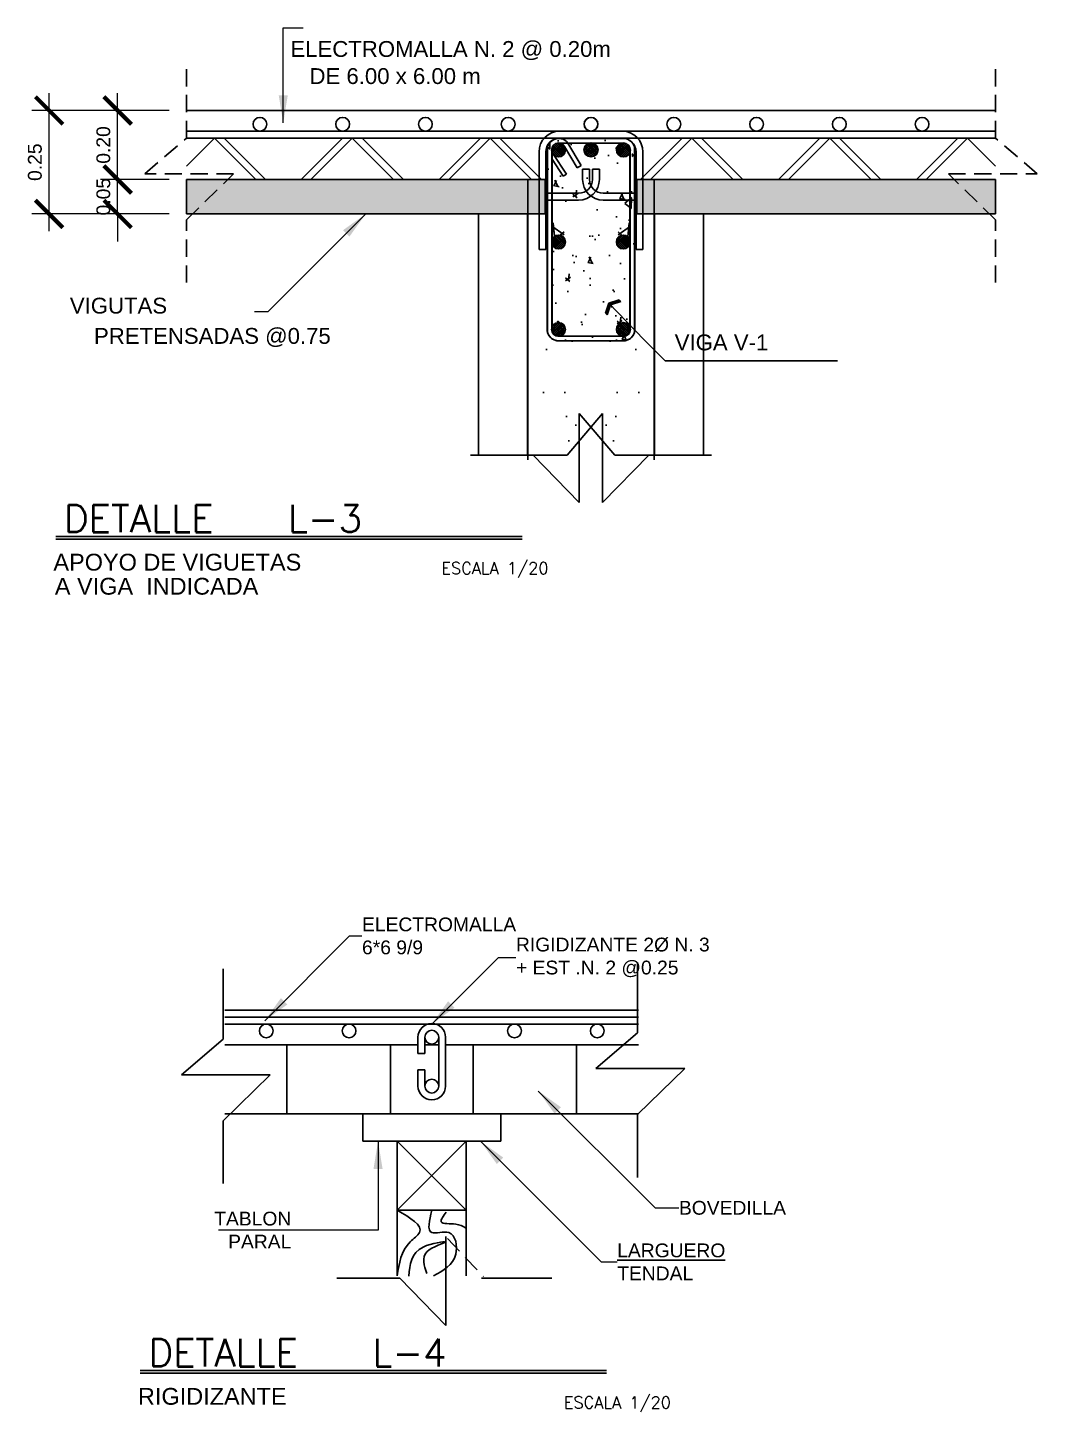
# Model space of a CAD drawing. Header units: inches. Extents: x -9 to 337, y -247 to 209.
# Drawn here: x 117.38 to 132.02, y -110.33 to -90.25 of the extents above; entities that cross this region are included whole.
import ezdxf
from ezdxf.enums import TextEntityAlignment as Align

# ---------------------------------------------------------------- set-up
doc = ezdxf.new("R2010")
doc.units = ezdxf.units.IN
doc.header["$MEASUREMENT"] = 0
doc.linetypes.add('CENTER2', pattern=[1.125, 0.75, -0.125, 0.125, -0.125])
doc.linetypes.add('HIDDEN', pattern=[0.375, 0.25, -0.125])
for name, color, linetype in [('FLECHAS', 1, 'Continuous'), ('mobiliario', 1, 'Continuous'), ('PUERTA', 1, 'Continuous'), ('TEXPRIN', 6, 'Continuous'), ('VIGAS', 6, 'CENTER2')]:
    doc.layers.add(name, color=color, linetype=linetype)
doc.styles.add('NT_20', font='romans.shx', dxfattribs={"height": 0.0403})
doc.styles.add('R', font='romans.shx')
doc.styles.get("Standard").update_dxf_attribs({"font": 'arial.ttf'})
doc.dimstyles.new('E25', dxfattribs={"dimscale": 2, "dimtxt": 0.1, "dimasz": 0.2, "dimexe": 0.125, "dimexo": 0.125, "dimgap": 0, "dimtad": 0, "dimlfac": 0.25, "dimzin": 0, "dimdsep": 46, "dimtxsty": 'Standard', "dimblk": 'ARCHTICK', "dimcen": 0.09, "dimdle": 0.125, "dimclrd": 2, "dimclre": 1, "dimclrt": 3, "dimadec": 0, "dimazin": 0, "dimtfac": 1, "dimtix": 1, "dimtmove": 1, "dimatfit": 3, "dimfxl": 1, "dimtvp": 1, "dimtolj": 1, "dimtzin": 0, "dimlwd": 20, "dimlwe": 13, "dimarcsym": 0})
pattern_1 = [(45, (-4967.094314, -376.728716), (-0.01414213562, 0.01414213562), [])]
pattern_2 = [(135, (5218.184105, -376.728716), (0.01414213562, 0.01414213562), [])]

# ---------------------------------------------------------------- blocks, each defined once
blk = doc.blocks.new('_ArchTick')
at = {"color": 0, "linetype": 'ByBlock', "const_width": 0.15}
blk.add_lwpolyline([(-0.5, -0.5), (0.5, 0.5)], dxfattribs=at)
blk = doc.blocks.new('ZA_ARRW0')
for p, q in [((-1, 0), (0, 0)), ((-0.144, 0.188), (-0.05, 0)), ((-0.144, 0.188), (-0.097, 0.188)), ((-0.05, 0), (-0.144, -0.188)), ((-0.097, 0.188), (-0.003, 0)), ((-0.003, 0), (-0.097, -0.188)), ((-0.144, -0.188), (-0.097, -0.188))]:
    blk.add_line(p, q)
for points in [[(-0.144, 0.188), (-0.05, 0), (-0.097, 0.188), (-0.003, 0)], [(-0.144, -0.188), (-0.05, 0), (-0.097, -0.188), (-0.003, 0)]]:
    blk.add_solid(points)

msp = doc.modelspace()

# ---------------------------------------------------------------- hatches: boundary and pattern name
for points in [[(124.878, -92.952), (124.878, -92.452), (119.678, -92.452), (119.678, -92.952)], [(126.212, -92.952), (126.212, -92.452), (131.412, -92.452), (131.412, -92.952)]]:
    msp.add_hatch(color=1).paths.add_polyline_path(points)
h = msp.add_hatch()
h.set_pattern_fill('AR-SAND', color=1, scale=0.75, style=0)
h.set_pattern_definition([(37.5, (92.5972, -163.2534), (-0.047245, 1.445118), [0, -1.14, 0, -1.275, 0, -1.21875]), (7.5, (92.5972, -163.2534), (1.327333, 2.11661), [0, -0.615, 0, -1.0275, 0, -0.39375]), (327.5, (91.6747, -163.2534), (2.335606, 0.004244), [0, -0.375, 0, -1.35, 0, -1.7625]), (317.5, (91.6747, -163.2534), (2.254595, 0.658257), [0, -0.1875, 0, -0.885, 0, -1.0125])])
h.paths.add_polyline_path([(126.178, -94.452), (124.678, -94.452), (124.678, -96.452), (126.178, -96.452)])
h = msp.add_hatch()
h.set_pattern_fill('AR-SAND', color=1, scale=0.75, style=0)
h.set_pattern_definition([(142.5, (158.4926, -163.2534), (0.047245, 1.445118), [0, -1.14, 0, -1.275, 0, -1.21875]), (172.5, (158.4926, -163.2534), (-1.327333, 2.11661), [0, -0.615, 0, -1.0275, 0, -0.39375]), (212.5, (159.4151, -163.2534), (-2.335606, 0.004244), [0, -0.375, 0, -1.35, 0, -1.7625]), (222.5, (159.4151, -163.2534), (-2.254595, 0.658257), [0, -0.1875, 0, -0.885, 0, -1.0125])])
h.paths.add_polyline_path([(124.912, -94.452), (126.412, -94.452), (126.412, -96.452), (124.912, -96.452)])
at = {"layer": 'VIGAS', "linetype": 'ByBlock'}
h = msp.add_hatch(dxfattribs=at)
h.set_pattern_fill('AR-CONC', color=1, scale=0.005333, angle=45, style=0)
h.set_pattern_definition([(85, (5218.1841, -376.7287), (-0.74717147, 0.62695136), [0.1016, -1.1176]), (140, (5218.1841, -376.7287), (0.85342874, 0.5876107), [0.08128, -0.89408]), (34.549, (5218.1218, -376.6765), (0.10625151, 1.21456126), [0.08634667, -0.94981333]), (88.8158, (5218.3757, -376.5371), (-1.18085463, 0.86375154), [0.1524, -1.6764]), (38.3644, (5218.2773, -376.4652), (0.03779277, 1.82840764), [0.12952, -1.42472]), (143.816, (5218.3757, -376.5371), (0.0377897, 1.8284074), [0.12192, -1.34112]), (114, (5218.232, -376.48924), (-0.95744294, 0.1861081), [0.1016, -1.1176]), (169, (5218.232, -376.4892), (0.46154627, 0.92768636), [0.08128, -0.89408]), (63.5486, (5218.1522, -376.4737), (-0.49589354, 1.11379443), [0.08634667, -0.94981333]), (97.5, (5218.1841, -376.7287), (0.307229168, 0.330524873), [0, -0.883242667, 0, -0.907626667, 0, -0.897466667]), (127.5, (5218.1841, -376.7287), (0.12581188, 0.629797335), [0, -0.517482667, 0, -0.862922667, 0, -0.342053333]), (167.5, (5218.3977, -376.94233), (-0.532948603, 0.48973971), [0, -0.338666667, 0, -1.05664, 0, -1.40208]), (177.5, (5218.4935, -377.0381), (-0.46274082, 0.65451943), [0, -0.44026667, 0, -0.70171733, 0, -0.99568])])
h.paths.add_polyline_path([(124.977, -92.047, 0.896795), (125.174, -92.026, 1.115082), (124.977, -92.047), (124.977, -94.604, 0.510688), (125.083, -94.726), (126.004, -94.726, 0.520142), (126.11, -94.601), (126.11, -93.384, 0.129717), (126.11, -93.333), (126.11, -92.049, 0.875294), (125.927, -91.973), (125.744, -92.282), (125.687, -92.248), (125.879, -91.926, -0.198182), (125.987, -91.859), (126.04, -91.859, -0.312019), (126.177, -91.99), (126.177, -94.659, -0.337446), (126.025, -94.792), (125.062, -94.792, -0.343881), (124.91, -94.656), (124.91, -91.999, -0.326671), (125.048, -91.859), (125.987, -91.859, 0.198182), (125.879, -91.926), (125.569, -91.926, 0.476748), (125.448, -92.023, 1), (125.648, -92.023, 0.354327), (125.569, -91.926), (125.879, -91.926, 0.04502), (125.863, -91.951), (125.687, -92.248), (125.744, -92.282), (125.927, -91.973, 0.131653), (125.914, -92.023, 0.726568), (126.094, -92.082), (125.898, -92.374), (125.949, -92.404), (126.11, -92.159), (126.11, -93.333, 0.878661), (125.914, -93.359, 0.878661), (126.11, -93.384), (126.11, -94.601, 0.878661), (125.914, -94.626, 0.388168), (126.004, -94.726), (125.083, -94.726, 0.388168), (125.174, -94.626, 0.891986), (124.977, -94.604)])
h = msp.add_hatch(dxfattribs=at)
h.set_pattern_fill('AR-CONC', color=1, scale=0.013333, angle=45, style=0)
h.set_pattern_definition([(85, (5218.1841, -376.7287), (-1.8679287, 1.5673784), [0.254, -2.794]), (140, (5218.184, -376.7287), (2.1335719, 1.4690268), [0.2032, -2.2352]), (34.549, (5218.0284, -376.598), (0.2656288, 3.0364032), [0.2158667, -2.3745333]), (88.8158, (5218.663, -376.2498), (-2.9521366, 2.1593788), [0.381, -4.191]), (38.3644, (5218.417, -376.0698), (0.094482, 4.571019), [0.3238, -3.5618]), (143.816, (5218.663, -376.2498), (0.0944743, 4.5710185), [0.3048, -3.3528]), (114, (5218.3038, -376.13), (-2.39360735, 0.46527024), [0.254, -2.794]), (169, (5218.3038, -376.13), (1.1538657, 2.3192159), [0.2032, -2.2352]), (63.5486, (5218.1044, -376.0913), (-1.2397339, 2.7844861), [0.2158667, -2.3745333]), (97.5, (5218.1841, -376.7287), (0.76807292, 0.82631218), [0, -2.20810667, 0, -2.26906667, 0, -2.24366667]), (127.5, (5218.1841, -376.7287), (0.3145297, 1.57449334), [0, -1.29370667, 0, -2.15730667, 0, -0.85513333]), (167.5, (5218.7181, -377.2627), (-1.3323715, 1.22434927), [0, -0.84666667, 0, -2.6416, 0, -3.5052]), (177.5, (5218.9576, -377.5022), (-1.15685206, 1.63629857), [0, -1.10066667, 0, -1.75429333, 0, -2.4892])])
h.paths.add_polyline_path([(125.914, -93.359, 0.878661), (126.11, -93.384), (126.11, -94.601, 0.878661), (125.914, -94.626, 0.388168), (126.004, -94.726), (125.083, -94.726, 0.388168), (125.174, -94.626, 0.891986), (124.977, -94.604), (124.977, -92.047, 0.896795), (125.174, -92.026, 1.115082), (124.977, -92.047), (124.977, -94.604, 0.510688), (125.083, -94.726), (126.004, -94.726, 0.520142), (126.11, -94.601), (126.11, -93.384, 0.129717), (126.11, -93.333), (126.11, -92.049, 0.875294), (125.927, -91.973), (125.744, -92.282), (125.687, -92.248), (125.879, -91.926, -0.198182), (125.987, -91.859), (126.04, -91.859, -0.312019), (126.177, -91.99), (126.177, -94.659, -0.337446), (126.025, -94.792), (125.062, -94.792, -0.343881), (124.91, -94.656), (124.91, -91.999, -0.326671), (125.048, -91.859), (125.987, -91.859, 0.198182), (125.879, -91.926), (125.569, -91.926, 0.476748), (125.448, -92.023, 1), (125.648, -92.023, 0.354327), (125.569, -91.926), (125.879, -91.926, 0.04502), (125.863, -91.951), (125.687, -92.248), (125.744, -92.282), (125.927, -91.973, 0.131653), (125.914, -92.023, 0.726568), (126.094, -92.082), (125.898, -92.374), (125.949, -92.404), (126.11, -92.159), (126.11, -93.333, 0.878661)])
h = msp.add_hatch(dxfattribs=at)
h.set_pattern_fill('AR-CONC', color=1, scale=0.013333, angle=45, style=0)
h.set_pattern_definition([(95, (-4967.0943, -376.7287), (1.8679287, 1.5673784), [0.254, -2.794]), (40, (-4967.0943, -376.7287), (-2.1335719, 1.4690268), [0.2032, -2.2352]), (145.451, (-4966.9387, -376.598), (-0.2656288, 3.0364032), [0.2158667, -2.3745333]), (91.1842, (-4967.5733, -376.2498), (2.9521366, 2.1593788), [0.381, -4.191]), (141.6356, (-4967.3273, -376.0698), (-0.094482, 4.571019), [0.3238, -3.5618]), (36.184, (-4967.5733, -376.2498), (-0.0944743, 4.5710185), [0.3048, -3.3528]), (66, (-4967.214, -376.13), (2.39360735, 0.46527024), [0.254, -2.794]), (11, (-4967.214, -376.13), (-1.1538657, 2.3192159), [0.2032, -2.2352]), (116.4514, (-4967.0146, -376.0913), (1.2397339, 2.7844861), [0.2158667, -2.3745333]), (82.5, (-4967.0943, -376.7287), (-0.76807292, 0.82631218), [0, -2.20810667, 0, -2.26906667, 0, -2.24366667]), (52.5, (-4967.0943, -376.7287), (-0.3145297, 1.57449334), [0, -1.29370667, 0, -2.15730667, 0, -0.85513333]), (12.5, (-4967.6283, -377.2627), (1.3323715, 1.22434927), [0, -0.84666667, 0, -2.6416, 0, -3.5052]), (2.5, (-4967.8678, -377.5022), (1.15685206, 1.63629857), [0, -1.10066667, 0, -1.75429333, 0, -2.4892])])
h.paths.add_polyline_path([(125.176, -93.359, -0.878661), (124.98, -93.384), (124.98, -94.601, -0.878661), (125.176, -94.626, -0.388168), (125.085, -94.726), (126.007, -94.726, -0.388168), (125.916, -94.626, -0.891986), (126.113, -94.604), (126.113, -92.047, -0.896795), (125.916, -92.026, -1.115082), (126.113, -92.047), (126.113, -94.604, -0.510688), (126.007, -94.726), (125.085, -94.726, -0.520142), (124.98, -94.601), (124.98, -93.384, -0.129717), (124.98, -93.333), (124.98, -92.049, -0.875294), (125.163, -91.973), (125.346, -92.282), (125.403, -92.248), (125.211, -91.926, 0.198182), (125.103, -91.859), (125.05, -91.859, 0.312019), (124.913, -91.99), (124.913, -94.659, 0.337446), (125.065, -94.792), (126.028, -94.792, 0.343881), (126.18, -94.656), (126.18, -91.999, 0.326671), (126.042, -91.859), (125.103, -91.859, -0.198182), (125.211, -91.926), (125.521, -91.926, -0.476748), (125.642, -92.023, -1), (125.442, -92.023, -0.354327), (125.521, -91.926), (125.211, -91.926, -0.04502), (125.227, -91.951), (125.403, -92.248), (125.346, -92.282), (125.163, -91.973, -0.131653), (125.176, -92.023, -0.726568), (124.996, -92.082), (125.192, -92.374), (125.14, -92.404), (124.98, -92.159), (124.98, -93.333, -0.878661)])
h = msp.add_hatch(dxfattribs=at)
h.set_pattern_fill('_USER', color=1, scale=0.02, angle=45, style=0, pattern_type=0)
h.set_pattern_definition(pattern_2)
h.paths.add_polyline_path([(125.174, -92.026, -0.896795), (124.977, -92.047), (124.977, -92.004, -0.896795)])
h = msp.add_hatch(dxfattribs=at)
h.set_pattern_fill('_USER', color=1, scale=0.02, angle=45, style=0, pattern_type=0)
h.set_pattern_definition(pattern_1)
h.paths.add_polyline_path([(125.642, -92.023, 0.354327), (125.562, -91.926), (125.521, -91.926, 0.354327), (125.442, -92.023, 1)])
h.paths.add_polyline_path([(125.176, -92.023, 0.354327), (125.097, -91.926), (125.056, -91.926, 0.283257), (124.98, -91.998), (124.98, -92.049, 0.075088), (124.992, -92.076), (124.996, -92.082, 0.726568)])
h = msp.add_hatch(dxfattribs=at)
h.set_pattern_fill('_USER', color=1, scale=0.02, angle=45, style=0, pattern_type=0)
h.set_pattern_definition(pattern_2)
h.paths.add_polyline_path([(125.448, -92.023, -0.354327), (125.527, -91.926), (125.569, -91.926, -0.354327), (125.648, -92.023, -1)])
h.paths.add_polyline_path([(125.914, -92.023, -0.354327), (125.993, -91.926), (126.034, -91.926, -0.283257), (126.11, -91.998), (126.11, -92.049, -0.075088), (126.098, -92.076), (126.094, -92.082, -0.726568)])
h = msp.add_hatch(dxfattribs=at)
h.set_pattern_fill('_USER', color=1, scale=0.02, angle=45, style=0, pattern_type=0)
h.set_pattern_definition(pattern_1)
h.paths.add_polyline_path([(125.916, -92.026, 0.896795), (126.113, -92.047), (126.113, -92.004, 0.896795)])
h = msp.add_hatch(dxfattribs=at)
h.set_pattern_fill('_USER', color=1, scale=0.02, angle=45, style=0, pattern_type=0)
h.set_pattern_definition(pattern_2)
h.paths.add_polyline_path([(124.977, -93.359, -1), (125.176, -93.359, -1)])
h.paths.add_polyline_path([(126.11, -93.384, -0.878661), (125.914, -93.359, -0.878661), (126.11, -93.333)])
h = msp.add_hatch(dxfattribs=at)
h.set_pattern_fill('_USER', color=1, scale=0.02, angle=45, style=0, pattern_type=0)
h.set_pattern_definition(pattern_1)
h.paths.add_polyline_path([(126.113, -93.359, 1), (125.914, -93.359, 1)])
h.paths.add_polyline_path([(124.98, -93.384, 0.878661), (125.176, -93.359, 0.878661), (124.98, -93.333)])
h = msp.add_hatch(dxfattribs=at)
h.set_pattern_fill('_USER', color=1, scale=0.02, angle=45, style=0, pattern_type=0)
h.set_pattern_definition(pattern_2)
h.paths.add_polyline_path([(124.977, -94.649), (124.977, -94.604, -0.891986), (125.174, -94.626, -0.388168), (125.083, -94.726), (125.065, -94.726, -0.3239)])
h.paths.add_polyline_path([(125.914, -94.626, -0.878661), (126.11, -94.601), (126.11, -94.652, -0.315666), (126.022, -94.726), (126.004, -94.726, -0.388168)])
h = msp.add_hatch(dxfattribs=at)
h.set_pattern_fill('_USER', color=1, scale=0.02, angle=45, style=0, pattern_type=0)
h.set_pattern_definition(pattern_1)
h.paths.add_polyline_path([(126.113, -94.649), (126.113, -94.604, 0.891986), (125.916, -94.626, 0.388168), (126.007, -94.726), (126.025, -94.726, 0.3239)])
h.paths.add_polyline_path([(125.176, -94.626, 0.878661), (124.98, -94.601), (124.98, -94.652, 0.315666), (125.067, -94.726), (125.085, -94.726, 0.388168)])

# ---------------------------------------------------------------- linework, layer by layer
at = {"color": 1, "linetype": 'HIDDEN'}
for p, q in [((119.678, -91.852), (119.678, -90.832)), ((131.412, -91.852), (131.412, -90.832)), ((119.073, -92.369), (119.678, -91.852)), ((132.017, -92.369), (131.412, -91.852)), ((120.363, -92.369), (119.073, -92.369)), ((119.678, -93.037), (120.363, -92.369)), ((131.412, -93.037), (130.727, -92.369)), ((130.727, -92.369), (132.017, -92.369)), ((119.678, -93.948), (119.678, -93.037)), ((131.412, -93.948), (131.412, -93.037)), ((123.463, -107.812), (123.986, -108.359))]:
    msp.add_line(p, q, dxfattribs=at)
at = {"color": 2, "lineweight": 20}
for p, q in [((117.687, -93.202), (117.687, -91.202)), ((118.681, -92.702), (118.681, -91.202)), ((118.681, -92.452), (118.681, -92.052)), ((118.681, -92.952), (118.681, -92.452)), ((118.681, -92.952), (118.681, -93.352))]:
    msp.add_line(p, q, dxfattribs=at)
at = {"color": 1, "lineweight": 13}
for p, q in [((119.428, -91.452), (117.437, -91.452)), ((119.428, -91.452), (118.431, -91.452)), ((119.428, -92.452), (118.431, -92.452)), ((119.428, -92.452), (118.431, -92.452)), ((119.428, -92.952), (117.437, -92.952)), ((119.428, -92.952), (118.431, -92.952))]:
    msp.add_line(p, q, dxfattribs=at)
at = {"color": 5}
for p, q in [((119.678, -91.452), (126.462, -91.452)), ((131.412, -91.452), (124.627, -91.452)), ((119.678, -92.452), (124.878, -92.452)), ((119.678, -92.452), (119.678, -92.952)), ((124.627, -92.452), (124.627, -96.519)), ((124.878, -92.452), (124.878, -92.952)), ((131.412, -92.452), (126.212, -92.452)), ((126.212, -92.452), (126.212, -92.952)), ((126.462, -92.452), (126.462, -96.519)), ((131.412, -92.452), (131.412, -92.952)), ((119.678, -92.952), (124.878, -92.952)), ((124.625, -92.952), (124.625, -96.452)), ((131.412, -92.952), (126.212, -92.952)), ((126.465, -92.952), (126.465, -96.452))]:
    msp.add_line(p, q, dxfattribs=at)
at = {"color": 2}
for p, q in [((119.678, -91.752), (125.998, -91.752)), ((131.412, -91.752), (125.091, -91.752)), ((119.678, -91.852), (125.628, -91.852)), ((120.083, -91.852), (119.678, -92.257)), ((120.683, -92.452), (120.083, -91.852)), ((120.825, -92.452), (120.225, -91.852)), ((121.942, -91.852), (121.342, -92.452)), ((122.083, -91.852), (121.483, -92.452)), ((122.683, -92.452), (122.083, -91.852)), ((122.825, -92.452), (122.225, -91.852)), ((123.942, -91.852), (123.342, -92.452)), ((124.083, -91.852), (123.483, -92.452)), ((124.683, -92.452), (124.083, -91.852)), ((124.825, -92.452), (124.225, -91.852)), ((131.412, -91.852), (125.462, -91.852)), ((126.265, -92.452), (126.865, -91.852)), ((126.407, -92.452), (127.007, -91.852)), ((127.007, -91.852), (127.607, -92.452)), ((127.148, -91.852), (127.748, -92.452)), ((128.265, -92.452), (128.865, -91.852)), ((128.407, -92.452), (129.007, -91.852)), ((129.007, -91.852), (129.607, -92.452)), ((129.148, -91.852), (129.748, -92.452)), ((130.265, -92.452), (130.865, -91.852)), ((130.407, -92.452), (131.007, -91.852)), ((131.007, -91.852), (131.412, -92.257)), ((124.791, -92.052), (124.791, -93.469)), ((126.298, -92.052), (126.298, -93.469)), ((125.523, -92.301), (125.423, -92.301)), ((125.423, -92.301), (125.423, -92.452)), ((125.523, -92.301), (125.523, -92.452)), ((125.566, -92.301), (125.566, -92.452)), ((125.566, -92.301), (125.666, -92.301)), ((125.666, -92.301), (125.666, -92.452)), ((124.878, -92.652), (125.366, -92.652)), ((124.878, -92.752), (125.366, -92.752)), ((126.212, -92.652), (125.723, -92.652)), ((126.212, -92.752), (125.723, -92.752)), ((124.891, -93.469), (124.791, -93.469)), ((126.198, -93.469), (126.298, -93.469)), ((120.236, -105), (123.036, -105)), ((123.136, -105), (123.336, -105)), ((123.436, -105), (126.236, -105))]:
    msp.add_line(p, q, dxfattribs=at)
at = {"color": 1}
for p, q in [((126.622, -95.083), (129.121, -95.083)), ((126.22, -104.828), (126.22, -103.808)), ((120.21, -104.918), (120.21, -103.899)), ((120.236, -104.6), (126.236, -104.6)), ((120.236, -104.7), (126.236, -104.7)), ((119.605, -105.436), (120.21, -104.918)), ((123.036, -104.891), (123.036, -105.128)), ((123.136, -104.891), (123.136, -105.128)), ((123.336, -104.891), (123.336, -105.6)), ((123.436, -104.891), (123.436, -105.6)), ((125.615, -105.345), (126.22, -104.828)), ((123.136, -105.128), (123.036, -105.128)), ((123.136, -105.363), (123.036, -105.363)), ((123.036, -105.363), (123.036, -105.6)), ((123.136, -105.363), (123.136, -105.6)), ((126.905, -105.345), (125.615, -105.345)), ((126.22, -106.013), (126.905, -105.345)), ((120.894, -105.436), (119.605, -105.436)), ((120.21, -106.104), (120.894, -105.436)), ((120.236, -106), (126.236, -106)), ((126.22, -106.924), (126.22, -106.013)), ((120.21, -107.014), (120.21, -106.104)), ((123.44, -109.071), (123.44, -107.782)), ((121.861, -108.387), (122.772, -108.387)), ((122.772, -108.387), (123.44, -109.071)), ((123.958, -108.387), (124.977, -108.387))]:
    msp.add_line(p, q, dxfattribs=at)
at = {"color": 1, "linetype": 'ByBlock'}
for p, q in [((125.714, -95.847), (125.197, -96.452)), ((125.375, -97.137), (125.375, -95.847)), ((125.375, -95.847), (125.893, -96.452)), ((125.714, -97.137), (125.714, -95.847)), ((123.797, -96.452), (124.707, -96.452)), ((125.197, -96.452), (124.177, -96.452)), ((124.678, -96.452), (124.707, -96.452)), ((124.707, -96.452), (125.375, -97.137)), ((125.197, -96.452), (124.912, -96.452)), ((126.383, -96.452), (125.714, -97.137)), ((125.893, -96.452), (126.912, -96.452)), ((125.893, -96.452), (126.178, -96.452)), ((126.412, -96.452), (126.383, -96.452)), ((127.293, -96.452), (126.383, -96.452))]:
    msp.add_line(p, q, dxfattribs=at)
at = {"color": 4}
for p, q in [((120.236, -104.5), (126.236, -104.5)), ((122.236, -106), (122.236, -106.4)), ((124.236, -106), (124.236, -106.4)), ((122.236, -106.4), (124.236, -106.4)), ((122.736, -107.4), (122.736, -108.351)), ((123.736, -107.4), (123.736, -108.351))]:
    msp.add_line(p, q, dxfattribs=at)
at = {"color": 3}
for p, q in [((121.136, -106), (121.136, -105)), ((122.636, -106), (122.636, -105)), ((123.836, -106), (123.836, -105)), ((125.336, -106), (125.336, -105)), ((122.736, -106.4), (123.736, -107.4)), ((123.736, -106.4), (122.736, -107.4))]:
    msp.add_line(p, q, dxfattribs=at)
msp.add_lwpolyline([(122.736, -107.4), (123.736, -107.4), (123.736, -106.4), (122.736, -106.4)], close=True, dxfattribs=at)
at = {"color": 2}
for centre in [(120.744, -91.652), (121.944, -91.652), (123.144, -91.652), (124.344, -91.652), (125.544, -91.652), (125.546, -91.652), (126.746, -91.652), (127.946, -91.652), (129.146, -91.652), (130.346, -91.652)]:
    msp.add_circle(centre, 0.1, dxfattribs=at)
at = {"color": 1}
for centre in [(120.836, -104.8), (122.036, -104.8), (123.236, -104.891), (124.436, -104.8), (125.636, -104.8), (123.236, -105.6)]:
    msp.add_circle(centre, 0.1, dxfattribs=at)
at = {"color": 2}
for centre, radius, start, end in [((125.091, -92.052), 0.3, 90, 180), ((125.998, -92.052), 0.3, 0, 90), ((125.091, -92.052), 0.2, 90, 180), ((125.998, -92.052), 0.2, 0, 90), ((125.366, -92.452), 0.2, 270, 0), ((125.366, -92.452), 0.3, 270, 0), ((125.723, -92.452), 0.3, 180, 270), ((125.723, -92.452), 0.2, 180, 270)]:
    msp.add_arc(centre, radius, start, end, dxfattribs=at)
at = {"color": 1}
for centre, start, end in [((123.236, -104.891), 0, 180), ((123.236, -105.6), 180, 0)]:
    msp.add_arc(centre, 0.2, start, end, dxfattribs=at)
for points in [[(122.736, -107.4), (123.058, -107.723), (122.923, -107.858), (122.736, -108.351)], [(123.236, -107.4), (123.236, -107.724), (123.484, -107.724), (123.584, -108.039), (123.26, -108.351)], [(123.444, -107.427), (123.374, -107.567), (123.584, -107.602), (123.725, -107.654)], [(122.901, -108.354), (123.111, -107.934), (123.427, -107.864), (123.164, -108.004), (123.164, -108.319)]]:
    msp.add_spline(points, degree=3, dxfattribs=at)
at = {"layer": 'TEXPRIN', "color": 6}
for p, q in [((117.783, -97.628), (124.546, -97.628)), ((119.009, -109.725), (125.772, -109.725))]:
    msp.add_line(p, q, dxfattribs=at)
at = {"layer": 'TEXPRIN', "color": 2}
for p, q in [((117.783, -97.669), (124.546, -97.669)), ((119.009, -109.765), (125.772, -109.765))]:
    msp.add_line(p, q, dxfattribs=at)
at = {"layer": 'VIGAS', "color": 2, "linetype": 'ByBlock'}
for p, q in [((125.211, -91.926), (125.403, -92.248)), ((124.98, -92.159), (125.14, -92.404)), ((124.992, -92.076), (125.192, -92.374)), ((125.163, -91.973), (125.346, -92.282)), ((125.346, -92.282), (125.403, -92.248)), ((125.14, -92.404), (125.192, -92.374)), ((123.915, -96.452), (123.915, -92.952)), ((127.174, -92.952), (127.174, -96.452))]:
    msp.add_line(p, q, dxfattribs=at)
at = {"layer": 'VIGAS', "color": 1, "linetype": 'ByBlock'}
for p, q in [((124.891, -92.052), (124.891, -93.469)), ((126.198, -92.052), (126.198, -93.469)), ((126.317, -94.777), (126.622, -95.083))]:
    msp.add_line(p, q, dxfattribs=at)
at = {"layer": 'VIGAS', "color": 2, "linetype": 'ByBlock'}
for points in [[(126.04, -91.859), (125.05, -91.859)], [(125.05, -91.859), (126.04, -91.859)], [(125.097, -91.926), (125.056, -91.926)], [(125.056, -91.926), (125.879, -91.926)], [(126.034, -91.926), (125.211, -91.926)], [(125.993, -91.926), (126.034, -91.926)], [(124.91, -94.656), (124.91, -91.999)], [(124.913, -91.99), (124.913, -94.659)], [(124.977, -94.649), (124.977, -92.004)], [(124.98, -91.998), (124.98, -94.652)], [(126.11, -91.998), (126.11, -94.652)], [(126.113, -94.649), (126.113, -92.004)], [(126.177, -91.99), (126.177, -94.659)], [(126.18, -94.656), (126.18, -91.999)], [(126.022, -94.726), (125.065, -94.726)], [(125.067, -94.726), (126.025, -94.726)], [(126.025, -94.792), (125.062, -94.792)], [(125.065, -94.792), (126.028, -94.792)]]:
    msp.add_lwpolyline(points, dxfattribs=at)
for centre in [(125.074, -92.026), (125.076, -92.023), (125.542, -92.023), (125.548, -92.023), (126.013, -92.023), (126.016, -92.026), (125.076, -93.359), (125.076, -93.359), (126.013, -93.359), (126.013, -93.359), (125.074, -94.626), (125.076, -94.626), (126.013, -94.626), (126.016, -94.626)]:
    msp.add_circle(centre, 0.0998, dxfattribs=at)
for centre, start, end in [((125.075, -92.023), 80.7483, 188.3854), ((125.076, -92.023), 25.5986, 191.4326), ((126.015, -92.023), 351.6146, 99.2517), ((125.074, -94.626), 169.889, 273.9804), ((125.076, -94.626), 168.5674, 273.9804), ((126.013, -94.626), 266.0196, 11.4326), ((126.016, -94.626), 266.0196, 10.111)]:
    msp.add_arc(centre, 0.166, start, end, dxfattribs=at)

# ---------------------------------------------------------------- block references
at = {"color": 2, "lineweight": 20, "xscale": 0.4, "yscale": 0.4, "zscale": 0.4}
for p, rotation in [((117.687, -91.452), 90), ((118.681, -91.452), 90), ((118.681, -92.452), 270), ((118.681, -92.452), 270), ((117.687, -92.952), 270), ((118.681, -92.952), 90)]:
    msp.add_blockref('_ArchTick', p, dxfattribs=dict(at, rotation=rotation))
at = {"layer": 'FLECHAS', "xscale": 0.7400592272503066, "yscale": 0.7400592272503066, "zscale": 0.7400592272503066, "rotation": 133.9101513465639}
msp.add_blockref('ZA_ARRW0', (125.804, -94.244), dxfattribs=at)

# ---------------------------------------------------------------- texts
at = {"color": 3, "style": 'R'}
for p in [(123.375, -98.174), (125.151, -110.273)]:
    msp.add_text('ESCALA 1/20', height=0.17175, dxfattribs=at).set_placement(p)
at = {"color": 3, "char_height": 0.2, "attachment_point": 5, "rotation": 90}
for s, insert in [('0.20', (118.474, -91.952)), ('0.25', (117.481, -92.202)), ('\\A1;0.05', (118.474, -92.702))]:
    msp.add_mtext(s, dxfattribs=dict(at, insert=insert))
at = {"color": 3, "char_height": 0.2}
for s, insert, attachment_point in [('\\A1;ELECTROMALLA \\P6*6 9/9', (122.224, -103.423), 4), ('RIGIDIZANTE 2%%C N. 3\\P+ EST .N. 2 @0.25', (124.457, -103.734), 4), ('\\A1;TABLON\\PPARAL', (121.199, -107.688), 6), ('BOVEDILLA', (126.82, -107.366), 4), ('{\\LLARGUERO\\P}TENDAL', (125.925, -108.149), 4)]:
    msp.add_mtext(s, dxfattribs=dict(at, insert=insert, attachment_point=attachment_point))
at = {"layer": 'mobiliario', "color": 2}
for s, height, p in [('ELECTROMALLA N. 2 @ 0.20m ', 0.23, (121.186, -90.675)), ('DE 6.00 x 6.00 m', 0.23, (121.463, -91.068)), ('VIGUTAS ', 0.23, (117.988, -94.397)), ('VIGA V-1 ', 0.23, (126.759, -94.93)), ('APOYO DE VIGUETAS', 0.24374, (117.749, -98.124)), ('A VIGA  INDICADA', 0.24374, (117.77, -98.473)), ('RIGIDIZANTE', 0.24374, (118.975, -110.221))]:
    msp.add_text(s, height=height, dxfattribs=at).set_placement(p)
msp.add_text('PRETENSADAS @0.75', height=0.23, dxfattribs=at).set_placement((121.771, -94.836), align=Align.RIGHT)
at = {"layer": 'PUERTA', "color": 6, "lineweight": -2, "style": 'NT_20'}
for s, p in [('DETALLE   L-3', (117.9, -97.568)), ('DETALLE   L-4', (119.126, -109.665))]:
    msp.add_text(s, height=0.39856, dxfattribs=at).set_placement(p)

# ---------------------------------------------------------------- leaders
for points in [[(121.082, -91.631), (121.082, -90.251), (121.369, -90.251)], [(122.278, -92.952), (120.857, -94.372), (120.665, -94.372)]]:
    msp.add_leader(points, dimstyle='E25')
at = {"annotation_type": 0, "has_hookline": 1}
for points, hookline_direction, text_width in [([(120.813, -104.652), (122.042, -103.423), (122.224, -103.423)], 0, 2.214), ([(123.236, -104.7), (124.202, -103.734), (124.457, -103.734)], 0, 2.775), ([(124.781, -105.671), (126.476, -107.366), (126.82, -107.366)], 0, 1.533), ([(122.457, -106.4), (122.457, -107.688), (120.142, -107.688)], 1, 1.088), ([(123.943, -106.4), (125.692, -108.149), (125.925, -108.149)], 0, 1.535)]:
    msp.add_leader(points, dimstyle='E25', dxfattribs=dict(at, hookline_direction=hookline_direction, text_width=text_width))

doc.saveas('drawing.dxf')
